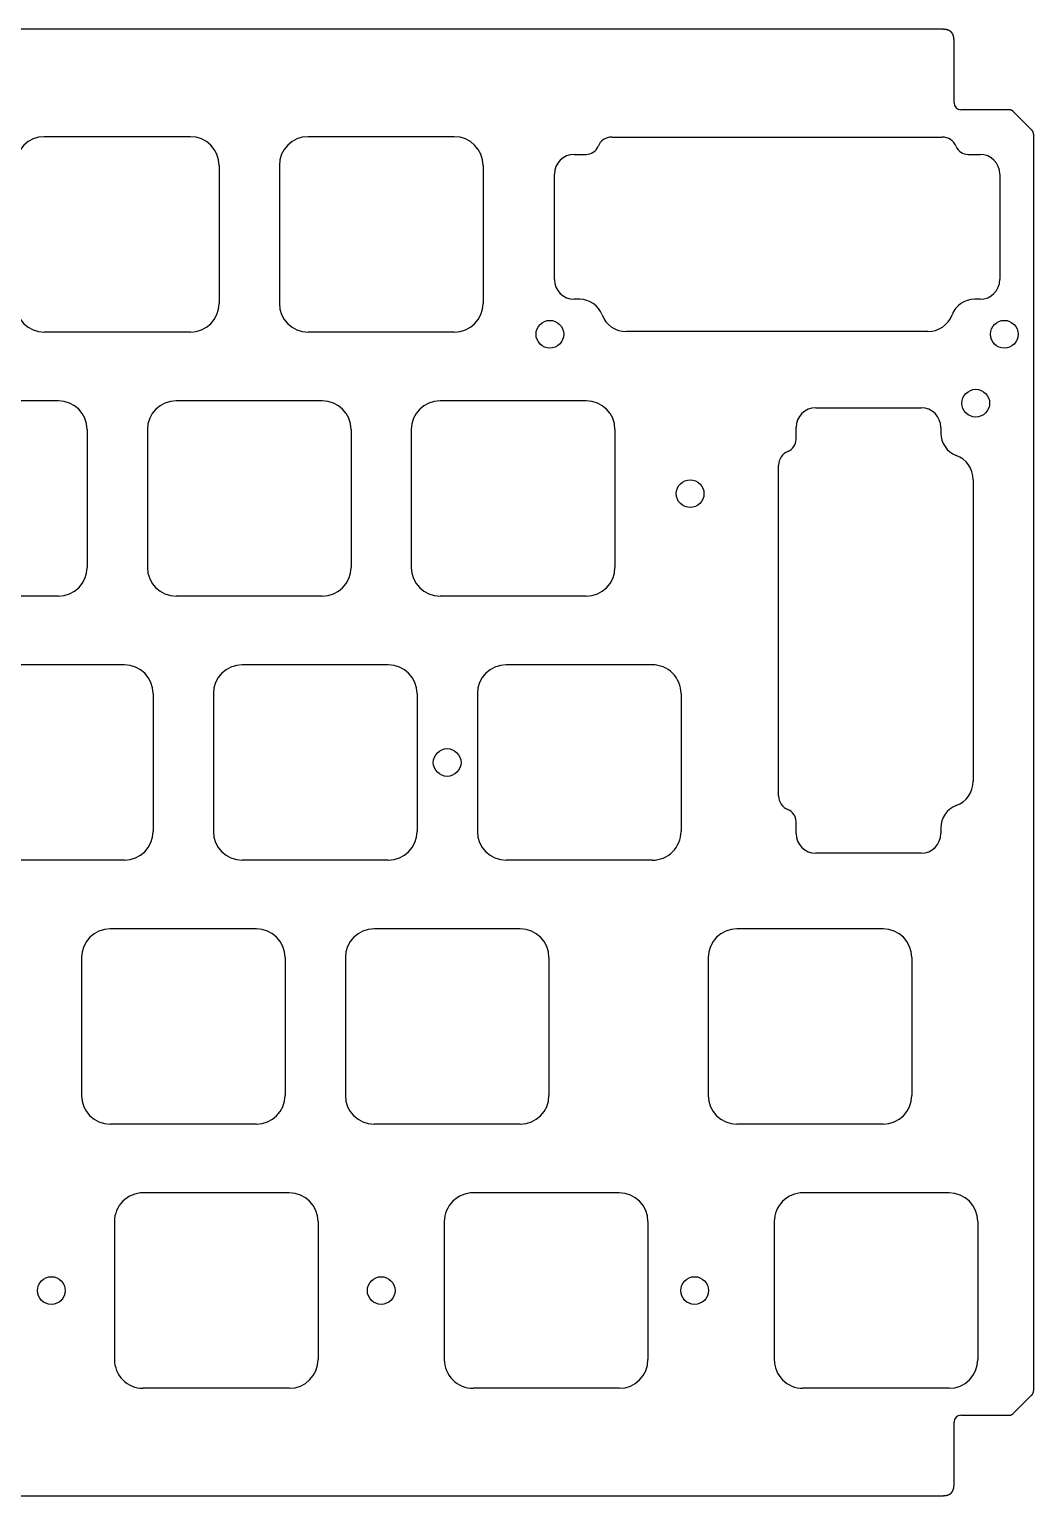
# Model space of a CAD drawing. Header units: millimetres. Extents: x -9 to 276, y -91 to 15.
# Drawn here: x 203.2 to 275.7, y -91 to 14.8 of the extents above; entities that cross this region are included whole.
import ezdxf

# ---------------------------------------------------------------- set-up
doc = ezdxf.new("R2010")
doc.units = ezdxf.units.MM
doc.layers.add('BLACK', color=7, linetype='CONTINUOUS')
doc.layers.add('Edge.Cuts', color=53, linetype='CONTINUOUS', true_color=0xc8a339)

msp = doc.modelspace()

# ---------------------------------------------------------------- linework, layer by layer
at = {"layer": 'BLACK', "linetype": 'Continuous'}
for p, q in [((238.6375, -50.1), (228.087499, -50.1)), ((264.83125, -50.1), (254.281249, -50.1)), ((226.0125, -52.175), (226.0125, -62.125001)), ((240.7125, -52.175), (240.7125, -62.125)), ((252.20625, -52.175), (252.20625, -62.125001)), ((266.90625, -52.175), (266.90625, -62.125)), ((238.6375, -64.2), (228.0875, -64.2)), ((264.83125, -64.2), (254.28125, -64.2)), ((221.96875, -69.15), (211.418749, -69.15)), ((245.78125, -69.15), (235.231249, -69.15)), ((269.59375, -69.15), (259.043749, -69.15)), ((209.34375, -71.225), (209.34375, -81.175001)), ((224.04375, -71.225), (224.04375, -81.175)), ((233.15625, -71.225), (233.15625, -81.175001)), ((247.85625, -71.225), (247.85625, -81.175)), ((256.96875, -71.225), (256.96875, -81.175001)), ((271.66875, -71.225), (271.66875, -81.175)), ((221.96875, -83.25), (211.41875, -83.25)), ((245.78125, -83.25), (235.23125, -83.25)), ((269.59375, -83.25), (259.04375, -83.25))]:
    msp.add_line(p, q, dxfattribs=at)
at = {"layer": 'BLACK'}
for centre in [(204.7875, -76.2), (228.6, -76.2), (251.221875, -76.2)]:
    msp.add_circle(centre, 1, dxfattribs=at)
for centre, radius, start, end in [((228.087504, -52.175004), 2.075004, 90.00013806, 179.99988955), ((238.6375, -52.175), 2.075, 0, 90), ((254.281254, -52.175004), 2.075004, 90.00013806, 179.99988955), ((264.83125, -52.175), 2.075, 0, 90), ((228.087502, -62.124998), 2.075002, 180.00008284, 269.99994478), ((238.6375, -62.125), 2.075, 270, 0), ((254.281252, -62.124998), 2.075002, 180.00008284, 269.99994478), ((264.83125, -62.125), 2.075, 270, 0), ((211.418749, -71.224999), 2.074999, 90, 180.00002761), ((221.96875, -71.225), 2.075, 0, 90), ((235.231249, -71.224999), 2.074999, 90, 180.00002761), ((245.78125, -71.225), 2.075, 0, 90), ((259.043749, -71.224999), 2.074999, 90, 180.00002761), ((269.59375, -71.225), 2.075, 0, 90), ((211.418749, -81.175001), 2.074999, 180, 270.00002761), ((221.96875, -81.175), 2.075, 270, 0), ((235.231249, -81.175001), 2.074999, 180, 270.00002761), ((245.78125, -81.175), 2.075, 270, 0), ((259.043749, -81.175001), 2.074999, 180, 270.00002761), ((269.59375, -81.175), 2.075, 270, 0)]:
    msp.add_arc(centre, radius, start, end, dxfattribs=at)
at = {"layer": 'Edge.Cuts', "linetype": 'CONTINUOUS'}
for p, q in [((269.150556, 14.8), (186.150852, 14.8)), ((269.158048, 14.799982), (269.150556, 14.8)), ((269.169203, 14.79989), (269.158048, 14.799982)), ((269.180241, 14.799719), (269.169203, 14.79989)), ((269.191162, 14.799471), (269.180241, 14.799719)), ((269.201967, 14.799146), (269.191162, 14.799471)), ((269.212659, 14.798746), (269.201967, 14.799146)), ((269.223237, 14.79827), (269.212659, 14.798746)), ((269.233703, 14.797719), (269.223237, 14.79827)), ((269.244058, 14.797096), (269.233703, 14.797719)), ((269.254303, 14.796399), (269.244058, 14.797096)), ((269.264439, 14.79563), (269.254303, 14.796399)), ((269.274467, 14.79479), (269.264439, 14.79563)), ((269.284389, 14.793879), (269.274467, 14.79479)), ((269.294204, 14.792898), (269.284389, 14.793879)), ((269.303916, 14.791848), (269.294204, 14.792898)), ((269.313523, 14.790729), (269.303916, 14.791848)), ((269.323028, 14.789543), (269.313523, 14.790729)), ((269.332431, 14.788289), (269.323028, 14.789543)), ((269.341734, 14.786968), (269.332431, 14.788289)), ((269.350937, 14.785582), (269.341734, 14.786968)), ((269.360041, 14.78413), (269.350937, 14.785582)), ((269.369048, 14.782613), (269.360041, 14.78413)), ((269.377958, 14.781032), (269.369048, 14.782613)), ((269.386773, 14.779387), (269.377958, 14.781032)), ((269.395493, 14.777679), (269.386773, 14.779387)), ((269.404119, 14.775909), (269.395493, 14.777679)), ((269.412653, 14.774076), (269.404119, 14.775909)), ((269.421095, 14.772182), (269.412653, 14.774076)), ((269.429446, 14.770227), (269.421095, 14.772182)), ((269.437708, 14.768212), (269.429446, 14.770227)), ((269.44588, 14.766136), (269.437708, 14.768212)), ((269.453964, 14.764001), (269.44588, 14.766136)), ((269.461961, 14.761806), (269.453964, 14.764001)), ((269.469872, 14.759553), (269.461961, 14.761806)), ((269.477698, 14.757242), (269.469872, 14.759553)), ((269.485439, 14.754872), (269.477698, 14.757242)), ((269.493097, 14.752446), (269.485439, 14.754872)), ((269.500672, 14.749961), (269.493097, 14.752446)), ((269.508165, 14.74742), (269.500672, 14.749961)), ((269.515577, 14.744823), (269.508165, 14.74742)), ((269.522909, 14.742169), (269.515577, 14.744823)), ((269.530162, 14.73946), (269.522909, 14.742169)), ((269.537336, 14.736695), (269.530162, 14.73946)), ((269.544432, 14.733874), (269.537336, 14.736695)), ((269.551452, 14.730999), (269.544432, 14.733874)), ((269.558396, 14.728069), (269.551452, 14.730999)), ((269.565264, 14.725084), (269.558396, 14.728069)), ((269.572058, 14.722045), (269.565264, 14.725084)), ((269.578777, 14.718951), (269.572058, 14.722045)), ((269.585424, 14.715804), (269.578777, 14.718951)), ((269.591999, 14.712603), (269.585424, 14.715804)), ((269.598502, 14.709348), (269.591999, 14.712603)), ((269.604934, 14.706039), (269.598502, 14.709348)), ((269.611296, 14.702677), (269.604934, 14.706039)), ((269.617588, 14.699261), (269.611296, 14.702677)), ((269.623812, 14.695792), (269.617588, 14.699261)), ((269.629968, 14.69227), (269.623812, 14.695792)), ((269.636056, 14.688695), (269.629968, 14.69227)), ((269.642077, 14.685066), (269.636056, 14.688695)), ((269.648033, 14.681385), (269.642077, 14.685066)), ((269.653922, 14.67765), (269.648033, 14.681385)), ((269.659747, 14.673862), (269.653922, 14.67765)), ((269.665507, 14.67002), (269.659747, 14.673862)), ((269.671204, 14.666125), (269.665507, 14.67002)), ((269.676837, 14.662177), (269.671204, 14.666125)), ((269.682407, 14.658175), (269.676837, 14.662177)), ((269.687916, 14.65412), (269.682407, 14.658175)), ((269.693363, 14.65001), (269.687916, 14.65412)), ((269.698749, 14.645847), (269.693363, 14.65001)), ((269.704074, 14.64163), (269.698749, 14.645847)), ((269.709339, 14.637359), (269.704074, 14.64163)), ((269.714544, 14.633033), (269.709339, 14.637359)), ((269.71969, 14.628652), (269.714544, 14.633033)), ((269.724778, 14.624216), (269.71969, 14.628652)), ((269.729807, 14.619726), (269.724778, 14.624216)), ((269.734778, 14.615179), (269.729807, 14.619726)), ((269.739691, 14.610578), (269.734778, 14.615179)), ((269.744547, 14.60592), (269.739691, 14.610578)), ((269.749347, 14.601206), (269.744547, 14.60592)), ((269.751726, 14.598827), (269.749347, 14.601206)), ((269.75409, 14.596435), (269.751726, 14.598827)), ((269.75644, 14.594028), (269.75409, 14.596435)), ((269.758777, 14.591607), (269.75644, 14.594028)), ((269.761099, 14.589171), (269.758777, 14.591607)), ((269.763408, 14.586722), (269.761099, 14.589171)), ((269.765703, 14.584257), (269.763408, 14.586722)), ((269.767983, 14.581779), (269.765703, 14.584257)), ((269.77025, 14.579285), (269.767983, 14.581779)), ((269.772503, 14.576778), (269.77025, 14.579285)), ((269.774743, 14.574255), (269.772503, 14.576778)), ((269.776968, 14.571718), (269.774743, 14.574255)), ((269.779181, 14.569166), (269.776968, 14.571718)), ((269.781379, 14.566599), (269.779181, 14.569166)), ((269.783564, 14.564018), (269.781379, 14.566599)), ((269.785735, 14.561421), (269.783564, 14.564018)), ((269.787892, 14.55881), (269.785735, 14.561421)), ((269.790036, 14.556184), (269.787892, 14.55881)), ((269.792167, 14.553542), (269.790036, 14.556184)), ((269.794283, 14.550885), (269.792167, 14.553542)), ((269.796387, 14.548213), (269.794283, 14.550885)), ((269.798477, 14.545526), (269.796387, 14.548213)), ((269.800554, 14.542823), (269.798477, 14.545526)), ((269.802616, 14.540106), (269.800554, 14.542823)), ((269.804667, 14.537372), (269.802616, 14.540106)), ((269.806702, 14.534624), (269.804667, 14.537372)), ((269.808726, 14.531859), (269.806702, 14.534624)), ((269.810735, 14.529079), (269.808726, 14.531859)), ((269.812731, 14.526283), (269.810735, 14.529079)), ((269.814714, 14.523472), (269.812731, 14.526283)), ((269.816684, 14.520644), (269.814714, 14.523472)), ((269.818639, 14.517801), (269.816684, 14.520644)), ((269.820583, 14.514941), (269.818639, 14.517801)), ((269.822512, 14.512066), (269.820583, 14.514941)), ((269.824429, 14.509174), (269.822512, 14.512066)), ((269.826331, 14.506267), (269.824429, 14.509174)), ((269.828221, 14.503342), (269.826331, 14.506267)), ((269.830097, 14.500402), (269.828221, 14.503342)), ((269.831961, 14.497444), (269.830097, 14.500402)), ((269.83381, 14.494472), (269.831961, 14.497444)), ((269.835647, 14.491481), (269.83381, 14.494472)), ((269.83747, 14.488475), (269.835647, 14.491481)), ((269.839281, 14.48545), (269.83747, 14.488475)), ((269.841077, 14.482411), (269.839281, 14.48545)), ((269.842861, 14.479352), (269.841077, 14.482411)), ((269.84463, 14.476279), (269.842861, 14.479352)), ((269.846388, 14.473187), (269.84463, 14.476279)), ((269.848131, 14.470079), (269.846388, 14.473187)), ((269.849861, 14.466952), (269.848131, 14.470079)), ((269.851578, 14.46381), (269.849861, 14.466952)), ((269.853282, 14.460648), (269.851578, 14.46381)), ((269.854971, 14.457471), (269.853282, 14.460648)), ((269.856649, 14.454274), (269.854971, 14.457471)), ((269.858312, 14.451062), (269.856649, 14.454274)), ((269.859963, 14.447829), (269.858312, 14.451062)), ((269.861599, 14.444582), (269.859963, 14.447829)), ((269.863223, 14.441313), (269.861599, 14.444582)), ((269.864832, 14.438029), (269.863223, 14.441313)), ((269.866429, 14.434724), (269.864832, 14.438029)), ((269.868011, 14.431405), (269.866429, 14.434724)), ((269.869581, 14.428063), (269.868011, 14.431405)), ((269.871136, 14.424706), (269.869581, 14.428063)), ((269.87268, 14.421328), (269.871136, 14.424706)), ((269.874208, 14.417934), (269.87268, 14.421328)), ((269.875724, 14.414518), (269.874208, 14.417934)), ((269.877224, 14.411087), (269.875724, 14.414518)), ((269.878713, 14.407633), (269.877224, 14.411087)), ((269.880187, 14.404164), (269.878713, 14.407633)), ((269.881648, 14.400672), (269.880187, 14.404164)), ((269.883094, 14.397165), (269.881648, 14.400672)), ((269.884528, 14.393635), (269.883094, 14.397165)), ((269.885947, 14.390089), (269.884528, 14.393635)), ((269.887353, 14.386519), (269.885947, 14.390089)), ((269.888744, 14.382934), (269.887353, 14.386519)), ((269.890122, 14.379326), (269.888744, 14.382934)), ((269.891485, 14.375701), (269.890122, 14.379326)), ((269.892836, 14.372053), (269.891485, 14.375701)), ((269.894171, 14.368388), (269.892836, 14.372053)), ((269.895494, 14.364699), (269.894171, 14.368388)), ((269.8968, 14.360995), (269.895494, 14.364699)), ((269.898095, 14.357265), (269.8968, 14.360995)), ((269.899373, 14.35352), (269.898095, 14.357265)), ((269.900639, 14.34975), (269.899373, 14.35352)), ((269.90189, 14.345963), (269.900639, 14.34975)), ((269.903127, 14.342151), (269.90189, 14.345963)), ((269.904349, 14.338323), (269.903127, 14.342151)), ((269.905557, 14.33447), (269.904349, 14.338323)), ((269.90675, 14.3306), (269.905557, 14.33447)), ((269.90793, 14.326703), (269.90675, 14.3306)), ((269.909093, 14.322791), (269.90793, 14.326703)), ((269.910244, 14.318852), (269.909093, 14.322791)), ((269.911378, 14.314897), (269.910244, 14.318852)), ((269.9125, 14.310914), (269.911378, 14.314897)), ((269.913605, 14.306916), (269.9125, 14.310914)), ((269.914696, 14.302889), (269.913605, 14.306916)), ((269.915772, 14.298847), (269.914696, 14.302889)), ((269.916834, 14.294777), (269.915772, 14.298847)), ((269.917879, 14.29069), (269.916834, 14.294777)), ((269.918911, 14.286575), (269.917879, 14.29069)), ((269.919926, 14.282444), (269.918911, 14.286575)), ((269.920928, 14.278284), (269.919926, 14.282444)), ((269.921913, 14.274107), (269.920928, 14.278284)), ((269.922884, 14.269902), (269.921913, 14.274107)), ((269.923839, 14.265679), (269.922884, 14.269902)), ((269.924779, 14.261428), (269.923839, 14.265679)), ((269.925702, 14.25716), (269.924779, 14.261428)), ((269.926612, 14.252861), (269.925702, 14.25716)), ((269.927504, 14.248546), (269.926612, 14.252861)), ((269.928382, 14.244201), (269.927504, 14.248546)), ((269.929243, 14.239839), (269.928382, 14.244201)), ((269.93009, 14.235447), (269.929243, 14.239839)), ((269.930919, 14.231037), (269.93009, 14.235447)), ((269.931734, 14.226596), (269.930919, 14.231037)), ((269.932532, 14.222139), (269.931734, 14.226596)), ((269.933314, 14.21765), (269.932532, 14.222139)), ((269.934079, 14.213143), (269.933314, 14.21765)), ((269.93483, 14.208605), (269.934079, 14.213143)), ((269.935562, 14.20405), (269.93483, 14.208605)), ((269.93628, 14.199462), (269.935562, 14.20405)), ((269.93698, 14.194857), (269.93628, 14.199462)), ((269.937664, 14.19022), (269.93698, 14.194857)), ((269.938331, 14.185565), (269.937664, 14.19022)), ((269.938982, 14.180877), (269.938331, 14.185565)), ((269.939615, 14.176171), (269.938982, 14.180877)), ((269.940233, 14.171432), (269.939615, 14.176171)), ((269.940832, 14.166676), (269.940233, 14.171432)), ((269.941415, 14.161885), (269.940832, 14.166676)), ((269.941981, 14.157077), (269.941415, 14.161885)), ((269.94253, 14.152235), (269.941981, 14.157077)), ((269.943061, 14.147374), (269.94253, 14.152235)), ((269.943575, 14.142479), (269.943061, 14.147374)), ((269.944071, 14.137566), (269.943575, 14.142479)), ((269.944551, 14.132618), (269.944071, 14.137566)), ((269.945012, 14.127651), (269.944551, 14.132618)), ((269.945456, 14.12265), (269.945012, 14.127651)), ((269.945882, 14.11763), (269.945456, 14.12265)), ((269.94629, 14.112574), (269.945882, 14.11763)), ((269.94668, 14.1075), (269.94629, 14.112574)), ((269.947052, 14.102389), (269.94668, 14.1075)), ((269.947405, 14.09726), (269.947052, 14.102389)), ((269.947741, 14.092095), (269.947405, 14.09726)), ((269.948058, 14.08691), (269.947741, 14.092095)), ((269.948357, 14.081689), (269.948058, 14.08691)), ((269.948637, 14.076449), (269.948357, 14.081689)), ((269.948899, 14.071171), (269.948637, 14.076449)), ((269.949141, 14.065874), (269.948899, 14.071171)), ((269.949365, 14.06054), (269.949141, 14.065874)), ((269.94957, 14.055186), (269.949365, 14.06054)), ((269.949756, 14.049794), (269.94957, 14.055186)), ((269.949923, 14.044383), (269.949756, 14.049794)), ((269.95007, 14.038933), (269.949923, 14.044383)), ((269.950199, 14.033464), (269.95007, 14.038933)), ((269.950307, 14.027956), (269.950199, 14.033464)), ((269.950397, 14.022428), (269.950307, 14.027956)), ((269.950466, 14.016861), (269.950397, 14.022428)), ((269.950516, 14.011274), (269.950466, 14.016861)), ((269.950546, 14.005647), (269.950516, 14.011274)), ((269.950556, 14), (269.950546, 14.005647)), ((269.950556, 9.5), (269.950556, 14)), ((273.892893, 9), (270.450556, 9)), ((273.893601, 9), (273.892893, 9)), ((273.900408, 8.999952), (273.893601, 9)), ((273.907167, 8.999824), (273.900408, 8.999952)), ((273.913879, 8.999618), (273.907167, 8.999824)), ((273.920543, 8.999334), (273.913879, 8.999618)), ((273.92716, 8.998973), (273.920543, 8.999334)), ((273.933732, 8.998534), (273.92716, 8.998973)), ((273.940259, 8.998018), (273.933732, 8.998534)), ((273.946741, 8.997426), (273.940259, 8.998018)), ((273.953179, 8.996758), (273.946741, 8.997426)), ((273.959574, 8.996015), (273.953179, 8.996758)), ((273.965927, 8.995196), (273.959574, 8.996015)), ((273.972238, 8.994302), (273.965927, 8.995196)), ((273.978508, 8.993334), (273.972238, 8.994302)), ((273.984737, 8.992291), (273.978508, 8.993334)), ((273.990926, 8.991174), (273.984737, 8.992291)), ((273.997076, 8.989983), (273.990926, 8.991174)), ((274.003187, 8.988718), (273.997076, 8.989983)), ((274.00926, 8.98738), (274.003187, 8.988718)), ((274.015296, 8.985968), (274.00926, 8.98738)), ((274.021295, 8.984483), (274.015296, 8.985968)), ((274.027258, 8.982925), (274.021295, 8.984483)), ((274.033185, 8.981294), (274.027258, 8.982925)), ((274.039077, 8.979589), (274.033185, 8.981294)), ((274.044934, 8.977811), (274.039077, 8.979589)), ((274.050758, 8.97596), (274.044934, 8.977811)), ((274.056548, 8.974036), (274.050758, 8.97596)), ((274.062305, 8.972039), (274.056548, 8.974036)), ((274.068029, 8.969968), (274.062305, 8.972039)), ((274.073722, 8.967824), (274.068029, 8.969968)), ((274.079384, 8.965606), (274.073722, 8.967824)), ((274.085014, 8.963314), (274.079384, 8.965606)), ((274.087818, 8.96214), (274.085014, 8.963314)), ((274.090615, 8.960948), (274.087818, 8.96214)), ((274.093404, 8.959738), (274.090615, 8.960948)), ((274.096185, 8.958508), (274.093404, 8.959738)), ((274.098959, 8.95726), (274.096185, 8.958508)), ((274.101726, 8.955994), (274.098959, 8.95726)), ((274.104486, 8.954708), (274.101726, 8.955994)), ((274.107238, 8.953404), (274.104486, 8.954708)), ((274.109984, 8.952082), (274.107238, 8.953404)), ((274.112722, 8.95074), (274.109984, 8.952082)), ((274.115453, 8.949379), (274.112722, 8.95074)), ((274.118177, 8.948), (274.115453, 8.949379)), ((274.120895, 8.946602), (274.118177, 8.948)), ((274.123605, 8.945185), (274.120895, 8.946602)), ((274.126309, 8.943748), (274.123605, 8.945185)), ((274.129005, 8.942293), (274.126309, 8.943748)), ((274.131696, 8.940818), (274.129005, 8.942293)), ((274.134379, 8.939325), (274.131696, 8.940818)), ((274.137056, 8.937812), (274.134379, 8.939325)), ((274.139726, 8.93628), (274.137056, 8.937812)), ((274.142391, 8.934728), (274.139726, 8.93628)), ((274.145047, 8.933157), (274.142391, 8.934728)), ((274.147699, 8.931567), (274.145047, 8.933157)), ((274.150343, 8.929957), (274.147699, 8.931567)), ((274.152981, 8.928327), (274.150343, 8.929957)), ((274.155613, 8.926678), (274.152981, 8.928327)), ((274.158239, 8.925009), (274.155613, 8.926678)), ((274.160857, 8.923321), (274.158239, 8.925009)), ((274.163471, 8.921612), (274.160857, 8.923321)), ((274.166078, 8.919884), (274.163471, 8.921612)), ((274.168679, 8.918134), (274.166078, 8.919884)), ((274.171273, 8.916366), (274.168679, 8.918134)), ((274.173863, 8.914577), (274.171273, 8.916366)), ((274.176445, 8.912769), (274.173863, 8.914577)), ((274.179023, 8.910939), (274.176445, 8.912769)), ((274.181593, 8.90909), (274.179023, 8.910939)), ((274.184159, 8.907219), (274.181593, 8.90909)), ((274.186717, 8.905329), (274.184159, 8.907219)), ((274.189271, 8.903417), (274.186717, 8.905329)), ((274.191817, 8.901486), (274.189271, 8.903417)), ((274.19436, 8.899532), (274.191817, 8.901486)), ((274.196895, 8.897559), (274.19436, 8.899532)), ((274.199427, 8.895564), (274.196895, 8.897559)), ((274.20195, 8.893549), (274.199427, 8.895564)), ((274.20447, 8.891511), (274.20195, 8.893549)), ((274.206982, 8.889454), (274.20447, 8.891511)), ((274.209491, 8.887374), (274.206982, 8.889454)), ((274.211992, 8.885274), (274.209491, 8.887374)), ((274.21449, 8.88315), (274.211992, 8.885274)), ((274.21698, 8.881007), (274.21449, 8.88315)), ((274.219466, 8.87884), (274.21698, 8.881007)), ((274.221945, 8.876654), (274.219466, 8.87884)), ((274.224421, 8.874443), (274.221945, 8.876654)), ((274.226888, 8.872213), (274.224421, 8.874443)), ((274.229353, 8.869958), (274.226888, 8.872213)), ((274.23181, 8.867683), (274.229353, 8.869958)), ((274.234264, 8.865383), (274.23181, 8.867683)), ((274.23671, 8.863064), (274.234264, 8.865383)), ((274.239154, 8.860719), (274.23671, 8.863064)), ((274.241589, 8.858355), (274.239154, 8.860719)), ((274.244022, 8.855964), (274.241589, 8.858355)), ((274.246446, 8.853554), (274.244022, 8.855964)), ((275.553553, 7.546447), (274.246446, 8.853554)), ((275.554053, 7.545946), (275.553553, 7.546447)), ((275.558833, 7.541098), (275.554053, 7.545946)), ((275.563523, 7.536229), (275.558833, 7.541098)), ((275.568123, 7.531338), (275.563523, 7.536229)), ((275.572634, 7.526424), (275.568123, 7.531338)), ((275.577058, 7.521489), (275.572634, 7.526424)), ((275.581394, 7.516532), (275.577058, 7.521489)), ((275.585645, 7.511552), (275.581394, 7.516532)), ((275.58981, 7.50655), (275.585645, 7.511552)), ((275.59389, 7.501525), (275.58981, 7.50655)), ((275.597886, 7.496478), (275.59389, 7.501525)), ((275.601799, 7.491406), (275.597886, 7.496478)), ((275.60563, 7.486312), (275.601799, 7.491406)), ((275.609378, 7.481194), (275.60563, 7.486312)), ((275.613045, 7.476052), (275.609378, 7.481194)), ((275.616632, 7.470886), (275.613045, 7.476052)), ((275.620139, 7.465695), (275.616632, 7.470886)), ((275.623566, 7.460479), (275.620139, 7.465695)), ((275.626914, 7.455239), (275.623566, 7.460479)), ((275.630184, 7.449972), (275.626914, 7.455239)), ((275.633375, 7.44468), (275.630184, 7.449972)), ((275.63649, 7.439362), (275.633375, 7.44468)), ((275.639527, 7.434018), (275.63649, 7.439362)), ((275.642488, 7.428646), (275.639527, 7.434018)), ((275.645373, 7.423247), (275.642488, 7.428646)), ((275.648182, 7.417821), (275.645373, 7.423247)), ((275.650915, 7.412366), (275.648182, 7.417821)), ((275.653574, 7.406883), (275.650915, 7.412366)), ((275.656158, 7.401371), (275.653574, 7.406883)), ((214.825, 7.05), (204.275, 7.05)), ((233.875, 7.05), (223.325, 7.05)), ((275.658667, 7.395829), (275.656158, 7.401371)), ((275.661102, 7.390257), (275.658667, 7.395829)), ((275.663463, 7.384655), (275.661102, 7.390257)), ((275.664616, 7.381843), (275.663463, 7.384655)), ((275.66575, 7.379022), (275.664616, 7.381843)), ((275.666866, 7.376194), (275.66575, 7.379022)), ((275.667963, 7.373358), (275.666866, 7.376194)), ((275.669043, 7.370514), (275.667963, 7.373358)), ((275.670103, 7.367662), (275.669043, 7.370514)), ((275.671146, 7.364801), (275.670103, 7.367662)), ((275.67217, 7.361933), (275.671146, 7.364801)), ((275.673176, 7.359057), (275.67217, 7.361933)), ((275.674164, 7.356172), (275.673176, 7.359057)), ((275.675133, 7.353278), (275.674164, 7.356172)), ((275.676084, 7.350377), (275.675133, 7.353278)), ((275.677017, 7.347466), (275.676084, 7.350377)), ((275.677931, 7.344548), (275.677017, 7.347466)), ((275.678827, 7.34162), (275.677931, 7.344548)), ((275.679705, 7.338685), (275.678827, 7.34162)), ((275.680565, 7.335739), (275.679705, 7.338685)), ((275.681406, 7.332786), (275.680565, 7.335739)), ((275.682229, 7.329823), (275.681406, 7.332786)), ((275.683034, 7.326852), (275.682229, 7.329823)), ((275.68382, 7.32387), (275.683034, 7.326852)), ((275.684588, 7.320881), (275.68382, 7.32387)), ((275.685338, 7.317882), (275.684588, 7.320881)), ((275.68607, 7.314874), (275.685338, 7.317882)), ((275.686783, 7.311855), (275.68607, 7.314874)), ((275.687478, 7.308829), (275.686783, 7.311855)), ((275.688154, 7.305792), (275.687478, 7.308829)), ((275.688812, 7.302746), (275.688154, 7.305792)), ((275.689452, 7.299689), (275.688812, 7.302746)), ((275.690073, 7.296625), (275.689452, 7.299689)), ((275.690676, 7.293548), (275.690073, 7.296625)), ((275.69126, 7.290464), (275.690676, 7.293548)), ((275.691826, 7.287367), (275.69126, 7.290464)), ((275.692373, 7.284263), (275.691826, 7.287367)), ((275.692902, 7.281146), (275.692373, 7.284263)), ((275.693411, 7.278021), (275.692902, 7.281146)), ((275.693903, 7.274884), (275.693411, 7.278021)), ((275.694376, 7.271739), (275.693903, 7.274884)), ((275.69483, 7.268581), (275.694376, 7.271739)), ((275.695265, 7.265414), (275.69483, 7.268581)), ((275.695681, 7.262235), (275.695265, 7.265414)), ((275.696079, 7.259048), (275.695681, 7.262235)), ((275.696458, 7.255846), (275.696079, 7.259048)), ((275.696817, 7.252637), (275.696458, 7.255846)), ((275.697158, 7.249414), (275.696817, 7.252637)), ((275.69748, 7.246184), (275.697158, 7.249414)), ((275.697783, 7.242938), (275.69748, 7.246184)), ((275.698067, 7.239685), (275.697783, 7.242938)), ((275.698331, 7.236417), (275.698067, 7.239685)), ((275.698576, 7.233142), (275.698331, 7.236417)), ((275.698803, 7.229851), (275.698576, 7.233142)), ((275.699009, 7.226552), (275.698803, 7.229851)), ((275.699197, 7.223238), (275.699009, 7.226552)), ((275.699364, 7.219916), (275.699197, 7.223238)), ((275.699513, 7.216579), (275.699364, 7.219916)), ((275.699642, 7.213233), (275.699513, 7.216579)), ((275.699751, 7.209872), (275.699642, 7.213233)), ((275.69984, 7.206502), (275.699751, 7.209872)), ((275.69991, 7.203116), (275.69984, 7.206502)), ((275.69996, 7.199722), (275.69991, 7.203116)), ((275.69999, 7.196312), (275.69996, 7.199722)), ((275.7, 7.192893), (275.69999, 7.196312)), ((275.7, -83.39289), (275.7, 7.192893)), ((216.9, 4.975), (216.9, -4.975)), ((221.25, 4.975), (221.25, -4.975)), ((235.95, 4.975), (235.95, -4.975)), ((214.825, -7.05), (204.275, -7.05)), ((233.875, -7.05), (223.325, -7.05)), ((205.3, -12), (194.75, -12)), ((224.35, -12), (213.8, -12)), ((243.4, -12), (232.85, -12)), ((207.375, -14.075), (207.375, -24.025)), ((211.725, -14.075), (211.725, -24.025)), ((226.425, -14.075), (226.425, -24.025)), ((230.775, -14.075), (230.775, -24.025)), ((245.475, -14.075), (245.475, -24.025)), ((205.3, -26.1), (194.75, -26.1)), ((224.35, -26.1), (213.8, -26.1)), ((243.4, -26.1), (232.85, -26.1)), ((210.0625, -31.05), (199.5125, -31.05)), ((229.1125, -31.05), (218.5625, -31.05)), ((212.1375, -33.125), (212.1375, -43.075)), ((216.4875, -33.125), (216.4875, -43.075)), ((231.1875, -33.125), (231.1875, -43.075)), ((210.0625, -45.15), (199.5125, -45.15)), ((229.1125, -45.15), (218.5625, -45.15)), ((219.5875, -50.1), (209.0375, -50.1)), ((206.9625, -52.175), (206.9625, -62.125)), ((221.6625, -52.175), (221.6625, -62.125)), ((219.5875, -64.2), (209.0375, -64.2)), ((275.663314, -83.585011), (275.665606, -83.57938)), ((275.665606, -83.57938), (275.667824, -83.573718)), ((275.667824, -83.573718), (275.669968, -83.568026)), ((275.669968, -83.568026), (275.672039, -83.562301)), ((275.672039, -83.562301), (275.674036, -83.556544)), ((275.674036, -83.556544), (275.67596, -83.550754)), ((275.67596, -83.550754), (275.677811, -83.54493)), ((275.677811, -83.54493), (275.679589, -83.539073)), ((275.679589, -83.539073), (275.681294, -83.533181)), ((275.681294, -83.533181), (275.682925, -83.527254)), ((275.682925, -83.527254), (275.684483, -83.521292)), ((275.684483, -83.521292), (275.685968, -83.515293)), ((275.685968, -83.515293), (275.68738, -83.509257)), ((275.68738, -83.509257), (275.688718, -83.503184)), ((275.688718, -83.503184), (275.689983, -83.497072)), ((275.689983, -83.497072), (275.691174, -83.490922)), ((275.691174, -83.490922), (275.692291, -83.484733)), ((275.692291, -83.484733), (275.693333, -83.478504)), ((275.693333, -83.478504), (275.694302, -83.472234)), ((275.694302, -83.472234), (275.695196, -83.465924)), ((275.695196, -83.465924), (275.696015, -83.459571)), ((275.696015, -83.459571), (275.696758, -83.453176)), ((275.696758, -83.453176), (275.697426, -83.446738)), ((275.697426, -83.446738), (275.698018, -83.440255)), ((275.698018, -83.440255), (275.698534, -83.433729)), ((275.698534, -83.433729), (275.698973, -83.427157)), ((275.698973, -83.427157), (275.699334, -83.42054)), ((275.699334, -83.42054), (275.699618, -83.413876)), ((275.699618, -83.413876), (275.699824, -83.407164)), ((275.699824, -83.407164), (275.699952, -83.400405)), ((275.699952, -83.400405), (275.7, -83.393597)), ((275.7, -83.393597), (275.7, -83.39289)), ((274.246446, -85.05355), (275.553553, -83.746443)), ((275.553553, -83.746443), (275.555963, -83.744019)), ((275.555963, -83.744019), (275.558354, -83.741586)), ((275.558354, -83.741586), (275.560718, -83.739151)), ((275.560718, -83.739151), (275.563063, -83.736707)), ((275.563063, -83.736707), (275.565383, -83.734261)), ((275.565383, -83.734261), (275.567682, -83.731807)), ((275.567682, -83.731807), (275.569957, -83.72935)), ((275.569957, -83.72935), (275.572212, -83.726885)), ((275.572212, -83.726885), (275.574442, -83.724418)), ((275.574442, -83.724418), (275.576653, -83.721942)), ((275.576653, -83.721942), (275.57884, -83.719463)), ((275.57884, -83.719463), (275.581007, -83.716976)), ((275.581007, -83.716976), (275.58315, -83.714487)), ((275.58315, -83.714487), (275.585273, -83.711989)), ((275.585273, -83.711989), (275.587373, -83.709488)), ((275.587373, -83.709488), (275.589453, -83.706979)), ((275.589453, -83.706979), (275.591511, -83.704467)), ((275.591511, -83.704467), (275.593548, -83.701947)), ((275.593548, -83.701947), (275.595563, -83.699423)), ((275.595563, -83.699423), (275.597559, -83.696892)), ((275.597559, -83.696892), (275.599532, -83.694357)), ((275.599532, -83.694357), (275.601485, -83.691814)), ((275.601485, -83.691814), (275.603416, -83.689268)), ((275.603416, -83.689268), (275.605329, -83.686713)), ((275.605329, -83.686713), (275.607218, -83.684155)), ((275.607218, -83.684155), (275.609089, -83.681589)), ((275.609089, -83.681589), (275.610938, -83.679019)), ((275.610938, -83.679019), (275.612768, -83.676441)), ((275.612768, -83.676441), (275.614577, -83.67386)), ((275.614577, -83.67386), (275.616366, -83.67127)), ((275.616366, -83.67127), (275.618134, -83.668676)), ((275.618134, -83.668676), (275.619883, -83.666074)), ((275.619883, -83.666074), (275.621611, -83.663468)), ((275.621611, -83.663468), (275.62332, -83.660854)), ((275.62332, -83.660854), (275.625008, -83.658235)), ((275.625008, -83.658235), (275.626678, -83.655609)), ((275.626678, -83.655609), (275.628327, -83.652978)), ((275.628327, -83.652978), (275.629957, -83.650339)), ((275.629957, -83.650339), (275.631566, -83.647695)), ((275.631566, -83.647695), (275.633157, -83.645044)), ((275.633157, -83.645044), (275.634728, -83.642387)), ((275.634728, -83.642387), (275.63628, -83.639723)), ((275.63628, -83.639723), (275.637811, -83.637053)), ((275.637811, -83.637053), (275.639325, -83.634375)), ((275.639325, -83.634375), (275.640818, -83.631692)), ((275.640818, -83.631692), (275.642293, -83.629002)), ((275.642293, -83.629002), (275.643748, -83.626305)), ((275.643748, -83.626305), (275.645185, -83.623601)), ((275.645185, -83.623601), (275.646602, -83.620891)), ((275.646602, -83.620891), (275.648, -83.618173)), ((275.648, -83.618173), (275.649379, -83.61545)), ((275.649379, -83.61545), (275.65074, -83.612718)), ((275.65074, -83.612718), (275.652081, -83.60998)), ((275.652081, -83.60998), (275.653404, -83.607234)), ((275.653404, -83.607234), (275.654708, -83.604482)), ((275.654708, -83.604482), (275.655994, -83.601722)), ((275.655994, -83.601722), (275.65726, -83.598956)), ((275.65726, -83.598956), (275.658508, -83.596181)), ((275.658508, -83.596181), (275.659737, -83.5934)), ((275.659737, -83.5934), (275.660948, -83.590611)), ((275.660948, -83.590611), (275.66214, -83.587815)), ((275.66214, -83.587815), (275.663314, -83.585011)), ((270.450556, -85.199997), (273.892893, -85.199997)), ((273.892893, -85.199997), (273.896312, -85.199987)), ((273.896312, -85.199987), (273.899722, -85.199957)), ((273.899722, -85.199957), (273.903116, -85.199907)), ((273.903116, -85.199907), (273.906502, -85.199837)), ((273.906502, -85.199837), (273.909871, -85.199748)), ((273.909871, -85.199748), (273.913233, -85.199639)), ((273.913233, -85.199639), (273.916578, -85.19951)), ((273.916578, -85.19951), (273.919916, -85.199361)), ((273.919916, -85.199361), (273.923238, -85.199194)), ((273.923238, -85.199194), (273.926552, -85.199006)), ((273.926552, -85.199006), (273.929851, -85.1988)), ((273.929851, -85.1988), (273.933141, -85.198573)), ((273.933141, -85.198573), (273.936417, -85.198328)), ((273.936417, -85.198328), (273.939685, -85.198064)), ((273.939685, -85.198064), (273.942938, -85.19778)), ((273.942938, -85.19778), (273.946183, -85.197477)), ((273.946183, -85.197477), (273.949414, -85.197155)), ((273.949414, -85.197155), (273.952637, -85.196814)), ((273.952637, -85.196814), (273.955846, -85.196455)), ((273.955846, -85.196455), (273.959047, -85.196076)), ((273.959047, -85.196076), (273.962235, -85.195678)), ((273.962235, -85.195678), (273.965414, -85.195262)), ((273.965414, -85.195262), (273.96858, -85.194827)), ((273.96858, -85.194827), (273.971738, -85.194373)), ((273.971738, -85.194373), (273.974884, -85.1939)), ((273.974884, -85.1939), (273.978021, -85.193408)), ((273.978021, -85.193408), (273.981146, -85.192899)), ((273.981146, -85.192899), (273.984262, -85.19237)), ((273.984262, -85.19237), (273.987367, -85.191823)), ((273.987367, -85.191823), (273.990463, -85.191257)), ((273.990463, -85.191257), (273.993547, -85.190673)), ((273.993547, -85.190673), (273.996624, -85.19007)), ((273.996624, -85.19007), (273.999689, -85.189449)), ((273.999689, -85.189449), (274.002746, -85.188809)), ((274.002746, -85.188809), (274.005791, -85.188151)), ((274.005791, -85.188151), (274.008829, -85.187475)), ((274.008829, -85.187475), (274.011855, -85.18678)), ((274.011855, -85.18678), (274.014873, -85.186067)), ((274.014873, -85.186067), (274.017881, -85.185335)), ((274.017881, -85.185335), (274.020881, -85.184585)), ((274.020881, -85.184585), (274.02387, -85.183817)), ((274.02387, -85.183817), (274.026851, -85.183031)), ((274.026851, -85.183031), (274.029822, -85.182226)), ((274.029822, -85.182226), (274.032786, -85.181403)), ((274.032786, -85.181403), (274.035739, -85.180562)), ((274.035739, -85.180562), (274.038684, -85.179702)), ((274.038684, -85.179702), (274.04162, -85.178824)), ((274.04162, -85.178824), (274.044548, -85.177928)), ((274.044548, -85.177928), (274.047466, -85.177014)), ((274.047466, -85.177014), (274.050376, -85.176081)), ((274.050376, -85.176081), (274.053278, -85.17513)), ((274.053278, -85.17513), (274.056171, -85.174161)), ((274.056171, -85.174161), (274.059056, -85.173173)), ((274.059056, -85.173173), (274.061933, -85.172167)), ((274.061933, -85.172167), (274.064801, -85.171143)), ((274.064801, -85.171143), (274.067661, -85.1701)), ((274.067661, -85.1701), (274.070513, -85.16904)), ((274.070513, -85.16904), (274.073357, -85.16796)), ((274.073357, -85.16796), (274.076193, -85.166863)), ((274.076193, -85.166863), (274.079022, -85.165747)), ((274.079022, -85.165747), (274.081842, -85.164612)), ((274.081842, -85.164612), (274.084655, -85.16346)), ((274.084655, -85.16346), (274.090257, -85.161099)), ((274.090257, -85.161099), (274.095828, -85.158664)), ((274.095828, -85.158664), (274.10137, -85.156154)), ((274.10137, -85.156154), (274.106882, -85.153571)), ((274.106882, -85.153571), (274.112365, -85.150912)), ((274.112365, -85.150912), (274.11782, -85.148179)), ((274.11782, -85.148179), (274.123247, -85.14537)), ((274.123247, -85.14537), (274.128645, -85.142485)), ((274.128645, -85.142485), (274.134017, -85.139524)), ((274.134017, -85.139524), (274.139362, -85.136487)), ((274.139362, -85.136487), (274.14468, -85.133372)), ((274.14468, -85.133372), (274.149972, -85.13018)), ((274.149972, -85.13018), (274.155238, -85.126911)), ((274.155238, -85.126911), (274.160479, -85.123563)), ((274.160479, -85.123563), (274.165694, -85.120135)), ((274.165694, -85.120135), (274.170885, -85.116629)), ((274.170885, -85.116629), (274.176051, -85.113042)), ((274.176051, -85.113042), (274.181193, -85.109375)), ((274.181193, -85.109375), (274.186311, -85.105626)), ((274.186311, -85.105626), (274.191406, -85.101796)), ((274.191406, -85.101796), (274.196477, -85.097883)), ((274.196477, -85.097883), (274.201525, -85.093887)), ((274.201525, -85.093887), (274.20655, -85.089806)), ((274.20655, -85.089806), (274.211552, -85.085641)), ((274.211552, -85.085641), (274.216531, -85.081391)), ((274.216531, -85.081391), (274.221489, -85.077054)), ((274.221489, -85.077054), (274.226424, -85.072631)), ((274.226424, -85.072631), (274.231337, -85.068119)), ((274.231337, -85.068119), (274.236228, -85.063519)), ((274.236228, -85.063519), (274.241098, -85.05883)), ((274.241098, -85.05883), (274.245945, -85.05405)), ((274.245945, -85.05405), (274.246446, -85.05355)), ((269.950556, -90.199997), (269.950556, -85.699997)), ((269.331433, -90.988423), (269.336121, -90.987772)), ((269.336121, -90.987772), (269.340776, -90.987105)), ((269.340776, -90.987105), (269.345413, -90.986421)), ((269.345413, -90.986421), (269.350018, -90.985721)), ((269.350018, -90.985721), (269.354606, -90.985003)), ((269.354606, -90.985003), (269.359161, -90.984271)), ((269.359161, -90.984271), (269.363699, -90.98352)), ((269.363699, -90.98352), (269.368206, -90.982755)), ((269.368206, -90.982755), (269.372695, -90.981973)), ((269.372695, -90.981973), (269.377152, -90.981175)), ((269.377152, -90.981175), (269.381593, -90.98036)), ((269.381593, -90.98036), (269.386003, -90.979531)), ((269.386003, -90.979531), (269.390395, -90.978684)), ((269.390395, -90.978684), (269.394757, -90.977823)), ((269.394757, -90.977823), (269.399102, -90.976945)), ((269.399102, -90.976945), (269.403417, -90.976053)), ((269.403417, -90.976053), (269.407715, -90.975143)), ((269.407715, -90.975143), (269.411984, -90.97422)), ((269.411984, -90.97422), (269.416235, -90.97328)), ((269.416235, -90.97328), (269.420458, -90.972325)), ((269.420458, -90.972325), (269.424663, -90.971354)), ((269.424663, -90.971354), (269.42884, -90.970369)), ((269.42884, -90.970369), (269.433, -90.969367)), ((269.433, -90.969367), (269.437131, -90.968352)), ((269.437131, -90.968352), (269.441246, -90.96732)), ((269.441246, -90.96732), (269.445333, -90.966275)), ((269.445333, -90.966275), (269.449403, -90.965213)), ((269.449403, -90.965213), (269.453445, -90.964137)), ((269.453445, -90.964137), (269.457472, -90.963046)), ((269.457472, -90.963046), (269.46147, -90.961941)), ((269.46147, -90.961941), (269.465453, -90.960819)), ((269.465453, -90.960819), (269.469408, -90.959685)), ((269.469408, -90.959685), (269.473347, -90.958534)), ((269.473347, -90.958534), (269.477259, -90.957371)), ((269.477259, -90.957371), (269.481156, -90.956191)), ((269.481156, -90.956191), (269.485026, -90.954998)), ((269.485026, -90.954998), (269.488879, -90.95379)), ((269.488879, -90.95379), (269.492707, -90.952568)), ((269.492707, -90.952568), (269.496519, -90.951331)), ((269.496519, -90.951331), (269.500306, -90.95008)), ((269.500306, -90.95008), (269.504076, -90.948814)), ((269.504076, -90.948814), (269.507821, -90.947536)), ((269.507821, -90.947536), (269.511551, -90.946241)), ((269.511551, -90.946241), (269.515255, -90.944935)), ((269.515255, -90.944935), (269.518944, -90.943612)), ((269.518944, -90.943612), (269.522609, -90.942277)), ((269.522609, -90.942277), (269.526257, -90.940926)), ((269.526257, -90.940926), (269.529882, -90.939563)), ((269.529882, -90.939563), (269.53349, -90.938185)), ((269.53349, -90.938185), (269.537075, -90.936794)), ((269.537075, -90.936794), (269.540645, -90.935388)), ((269.540645, -90.935388), (269.544191, -90.933969)), ((269.544191, -90.933969), (269.547721, -90.932535)), ((269.547721, -90.932535), (269.551228, -90.931089)), ((269.551228, -90.931089), (269.55472, -90.929628)), ((269.55472, -90.929628), (269.558189, -90.928154)), ((269.558189, -90.928154), (269.561643, -90.926665)), ((269.561643, -90.926665), (269.565074, -90.925165)), ((269.565074, -90.925165), (269.56849, -90.923649)), ((269.56849, -90.923649), (269.571884, -90.922121)), ((269.571884, -90.922121), (269.575262, -90.920577)), ((269.575262, -90.920577), (269.578619, -90.919022)), ((269.578619, -90.919022), (269.581961, -90.917452)), ((269.581961, -90.917452), (269.58528, -90.91587)), ((269.58528, -90.91587), (269.588585, -90.914273)), ((269.588585, -90.914273), (269.591869, -90.912664)), ((269.591869, -90.912664), (269.595138, -90.91104)), ((269.595138, -90.91104), (269.598385, -90.909404)), ((269.598385, -90.909404), (269.601618, -90.907753)), ((269.601618, -90.907753), (269.60483, -90.90609)), ((269.60483, -90.90609), (269.608027, -90.904412)), ((269.608027, -90.904412), (269.611204, -90.902723)), ((269.611204, -90.902723), (269.614366, -90.901019)), ((269.614366, -90.901019), (269.617508, -90.899302)), ((269.617508, -90.899302), (269.620635, -90.897572)), ((269.620635, -90.897572), (269.623743, -90.895829)), ((269.623743, -90.895829), (269.626835, -90.894071)), ((269.626835, -90.894071), (269.629908, -90.892302)), ((269.629908, -90.892302), (269.632967, -90.890518)), ((269.632967, -90.890518), (269.636006, -90.888722)), ((269.636006, -90.888722), (269.639031, -90.886911)), ((269.639031, -90.886911), (269.642037, -90.885088)), ((269.642037, -90.885088), (269.645028, -90.883251)), ((269.645028, -90.883251), (269.648, -90.881402)), ((269.648, -90.881402), (269.650958, -90.879538)), ((269.650958, -90.879538), (269.653898, -90.877662)), ((269.653898, -90.877662), (269.656823, -90.875772)), ((269.656823, -90.875772), (269.65973, -90.87387)), ((269.65973, -90.87387), (269.662622, -90.871953)), ((269.662622, -90.871953), (269.665497, -90.870024)), ((269.665497, -90.870024), (269.668357, -90.86808)), ((269.668357, -90.86808), (269.6712, -90.866125)), ((269.6712, -90.866125), (269.674028, -90.864155)), ((269.674028, -90.864155), (269.676839, -90.862172)), ((269.676839, -90.862172), (269.679635, -90.860176)), ((269.679635, -90.860176), (269.682415, -90.858167)), ((269.682415, -90.858167), (269.68518, -90.856143)), ((269.68518, -90.856143), (269.687928, -90.854108)), ((269.687928, -90.854108), (269.690662, -90.852057)), ((269.690662, -90.852057), (269.693379, -90.849995)), ((269.693379, -90.849995), (269.696082, -90.847918)), ((269.696082, -90.847918), (269.698769, -90.845828)), ((269.698769, -90.845828), (269.701441, -90.843724)), ((269.701441, -90.843724), (269.704098, -90.841608)), ((269.704098, -90.841608), (269.70674, -90.839477)), ((269.70674, -90.839477), (269.709366, -90.837333)), ((269.709366, -90.837333), (269.711977, -90.835176)), ((269.711977, -90.835176), (269.714574, -90.833005)), ((269.714574, -90.833005), (269.717155, -90.83082)), ((269.717155, -90.83082), (269.719722, -90.828622)), ((269.719722, -90.828622), (269.722274, -90.826409)), ((269.722274, -90.826409), (269.724811, -90.824184)), ((269.724811, -90.824184), (269.727334, -90.821944)), ((269.727334, -90.821944), (269.729841, -90.819691)), ((269.729841, -90.819691), (269.732335, -90.817424)), ((269.732335, -90.817424), (269.734813, -90.815144)), ((269.734813, -90.815144), (269.737278, -90.812849)), ((269.737278, -90.812849), (269.739727, -90.81054)), ((269.739727, -90.81054), (269.742163, -90.808218)), ((269.742163, -90.808218), (269.744584, -90.805881)), ((269.744584, -90.805881), (269.746991, -90.803531)), ((269.746991, -90.803531), (269.749383, -90.801167)), ((269.749383, -90.801167), (269.751762, -90.798788)), ((269.751762, -90.798788), (269.756476, -90.793988)), ((269.756476, -90.793988), (269.761134, -90.789132)), ((269.761134, -90.789132), (269.765735, -90.784219)), ((269.765735, -90.784219), (269.770282, -90.779248)), ((269.770282, -90.779248), (269.774772, -90.774219)), ((269.774772, -90.774219), (269.779208, -90.769131)), ((269.779208, -90.769131), (269.783589, -90.763985)), ((269.783589, -90.763985), (269.787915, -90.75878)), ((269.787915, -90.75878), (269.792186, -90.753515)), ((269.792186, -90.753515), (269.796403, -90.74819)), ((269.796403, -90.74819), (269.800566, -90.742804)), ((269.800566, -90.742804), (269.804676, -90.737357)), ((269.804676, -90.737357), (269.808731, -90.731849)), ((269.808731, -90.731849), (269.812733, -90.726278)), ((269.812733, -90.726278), (269.816681, -90.720645)), ((269.816681, -90.720645), (269.820576, -90.714948)), ((269.820576, -90.714948), (269.824418, -90.709188)), ((269.824418, -90.709188), (269.828206, -90.703363)), ((269.828206, -90.703363), (269.831941, -90.697474)), ((269.831941, -90.697474), (269.835622, -90.691518)), ((269.835622, -90.691518), (269.839251, -90.685497)), ((269.839251, -90.685497), (269.842826, -90.679409)), ((269.842826, -90.679409), (269.846348, -90.673253)), ((269.846348, -90.673253), (269.849817, -90.667029)), ((269.849817, -90.667029), (269.853233, -90.660737)), ((269.853233, -90.660737), (269.856595, -90.654375)), ((269.856595, -90.654375), (269.859904, -90.647943)), ((269.859904, -90.647943), (269.863159, -90.64144)), ((269.863159, -90.64144), (269.86636, -90.634865)), ((269.86636, -90.634865), (269.869507, -90.628218)), ((269.869507, -90.628218), (269.872601, -90.621499)), ((269.872601, -90.621499), (269.87564, -90.614705)), ((269.87564, -90.614705), (269.878625, -90.607837)), ((269.878625, -90.607837), (269.881555, -90.600893)), ((269.881555, -90.600893), (269.88443, -90.593873)), ((269.88443, -90.593873), (269.887251, -90.586777)), ((269.887251, -90.586777), (269.890016, -90.579603)), ((269.890016, -90.579603), (269.892725, -90.57235)), ((269.892725, -90.57235), (269.895379, -90.565018)), ((269.895379, -90.565018), (269.897976, -90.557606)), ((269.897976, -90.557606), (269.900517, -90.550113)), ((269.900517, -90.550113), (269.903002, -90.542538)), ((269.903002, -90.542538), (269.905428, -90.53488)), ((269.905428, -90.53488), (269.907798, -90.527139)), ((269.907798, -90.527139), (269.910109, -90.519313)), ((269.910109, -90.519313), (269.912362, -90.511402)), ((269.912362, -90.511402), (269.914557, -90.503405)), ((269.914557, -90.503405), (269.916692, -90.495321)), ((269.916692, -90.495321), (269.918768, -90.487149)), ((269.918768, -90.487149), (269.920783, -90.478887)), ((269.920783, -90.478887), (269.922738, -90.470536)), ((269.922738, -90.470536), (269.924632, -90.462094)), ((269.924632, -90.462094), (269.926465, -90.45356)), ((269.926465, -90.45356), (269.928235, -90.444934)), ((269.928235, -90.444934), (269.929943, -90.436214)), ((269.929943, -90.436214), (269.931588, -90.427399)), ((269.931588, -90.427399), (269.933169, -90.418489)), ((269.933169, -90.418489), (269.934686, -90.409482)), ((269.934686, -90.409482), (269.936138, -90.400378)), ((269.936138, -90.400378), (269.937524, -90.391175)), ((269.937524, -90.391175), (269.938845, -90.381872)), ((269.938845, -90.381872), (269.940099, -90.372469)), ((269.940099, -90.372469), (269.941285, -90.362964)), ((269.941285, -90.362964), (269.942404, -90.353357)), ((269.942404, -90.353357), (269.943454, -90.343646)), ((269.943454, -90.343646), (269.944435, -90.33383)), ((269.944435, -90.33383), (269.945346, -90.323908)), ((269.945346, -90.323908), (269.946186, -90.31388)), ((269.946186, -90.31388), (269.946955, -90.303744)), ((269.946955, -90.303744), (269.947652, -90.293499)), ((269.947652, -90.293499), (269.948275, -90.283144)), ((269.948275, -90.283144), (269.948826, -90.272678)), ((269.948826, -90.272678), (269.949302, -90.2621)), ((269.949302, -90.2621), (269.949702, -90.251408)), ((269.949702, -90.251408), (269.950027, -90.240603)), ((269.950027, -90.240603), (269.950275, -90.229682)), ((269.950275, -90.229682), (269.950446, -90.218644)), ((269.950446, -90.218644), (269.950538, -90.207489)), ((269.950538, -90.207489), (269.950556, -90.199997)), ((186.150852, -90.999997), (269.150556, -90.999997)), ((269.150556, -90.999997), (269.156203, -90.999987)), ((269.156203, -90.999987), (269.16183, -90.999957)), ((269.16183, -90.999957), (269.167417, -90.999907)), ((269.167417, -90.999907), (269.172984, -90.999838)), ((269.172984, -90.999838), (269.178512, -90.999748)), ((269.178512, -90.999748), (269.18402, -90.99964)), ((269.18402, -90.99964), (269.189489, -90.999511)), ((269.189489, -90.999511), (269.194939, -90.999364)), ((269.194939, -90.999364), (269.20035, -90.999197)), ((269.20035, -90.999197), (269.205742, -90.999011)), ((269.205742, -90.999011), (269.211096, -90.998806)), ((269.211096, -90.998806), (269.21643, -90.998582)), ((269.21643, -90.998582), (269.221727, -90.99834)), ((269.221727, -90.99834), (269.227005, -90.998078)), ((269.227005, -90.998078), (269.232245, -90.997798)), ((269.232245, -90.997798), (269.237466, -90.997499)), ((269.237466, -90.997499), (269.242651, -90.997182)), ((269.242651, -90.997182), (269.247816, -90.996846)), ((269.247816, -90.996846), (269.252945, -90.996493)), ((269.252945, -90.996493), (269.258056, -90.996121)), ((269.258056, -90.996121), (269.26313, -90.995731)), ((269.26313, -90.995731), (269.268186, -90.995323)), ((269.268186, -90.995323), (269.273206, -90.994897)), ((269.273206, -90.994897), (269.278207, -90.994453)), ((269.278207, -90.994453), (269.283174, -90.993992)), ((269.283174, -90.993992), (269.288122, -90.993512)), ((269.288122, -90.993512), (269.293035, -90.993016)), ((269.293035, -90.993016), (269.29793, -90.992502)), ((269.29793, -90.992502), (269.30279, -90.991971)), ((269.30279, -90.991971), (269.307633, -90.991422)), ((269.307633, -90.991422), (269.312441, -90.990856)), ((269.312441, -90.990856), (269.317232, -90.990273)), ((269.317232, -90.990273), (269.321988, -90.989674)), ((269.321988, -90.989674), (269.326727, -90.989056)), ((269.326727, -90.989056), (269.331433, -90.988423))]:
    msp.add_line(p, q, dxfattribs=at)
at = {"layer": 'Edge.Cuts', "linetype": 'Continuous'}
for p, q in [((245.24718, 7.0276), (269.10242, 7.0276)), ((242.52436, 5.77544), (243.38997, 5.77544)), ((270.95963, 5.77544), (271.82524, 5.77544)), ((241.09936, -3.25044), (241.09936, 4.35044)), ((273.25024, 4.35044), (273.25024, -3.25044)), ((242.9284, -4.67544), (242.52436, -4.67544)), ((271.82524, -4.67544), (271.4212, -4.67544)), ((268.0503, -7.01191), (246.2993, -7.01191)), ((259.96831, -12.49976), (267.56919, -12.49976)), ((258.54331, -14.79037), (258.54331, -13.92476)), ((268.99419, -13.92476), (268.99419, -14.3288)), ((257.29115, -40.50282), (257.29115, -16.64758)), ((271.33066, -17.6997), (271.33066, -39.4507)), ((248.16875, -31.05), (237.618749, -31.05)), ((235.54375, -33.125), (235.54375, -43.075001)), ((250.24375, -33.125), (250.24375, -43.075)), ((258.54331, -43.22564), (258.54331, -42.36003)), ((268.99419, -42.8216), (268.99419, -43.22564)), ((248.16875, -45.15), (237.61875, -45.15)), ((267.56919, -44.65064), (259.96831, -44.65064))]:
    msp.add_line(p, q, dxfattribs=at)
at = {"layer": 'Edge.Cuts'}
for centre in [(240.775, -7.2), (273.575, -7.2), (271.51875, -12.175), (250.9012, -18.7), (233.3625, -38.1)]:
    msp.add_circle(centre, 1, dxfattribs=at)
for centre, radius, start, end in [((270.450579, 9.500015), 0.500015, -179.99828121, -90.00263553), ((204.275, 4.975), 2.075, 90, 180), ((214.825, 4.975), 2.075, 0, 90), ((223.325, 4.975), 2.075, 90, 180), ((233.875, 4.975), 2.075, 0, 90), ((243.38997, 6.70385), 0.928411, 270, 337.97729805), ((245.2472, 5.9526), 1.075006, 90.00106597, 157.97610066), ((269.1024, 5.9526), 1.075, 22.02389934, 89.99893403), ((270.9596, 6.7039), 0.92846, 202.02625676, 270.00185132), ((242.52436, 4.35044), 1.425, 90, 180), ((271.82524, 4.35044), 1.425, 0, 90), ((242.52436, -3.25044), 1.425, 180, 270), ((271.8252, -3.2504), 1.42504, 270.00160826, 359.99839174), ((204.275, -4.975), 2.075, -180, -90), ((214.825, -4.975), 2.075, -90, 0), ((223.325, -4.975), 2.075, -180, -90), ((233.875, -4.975), 2.075, -90, 0), ((242.92841, -6.40037), 1.72493, 20.54597615, 90.00033216), ((271.4212, -6.4004), 1.724938, 90, 159.45340178), ((246.29931, -5.13696), 1.87495, 200.54592343, 269.99969441), ((268.0503, -5.137), 1.874943, 270, 339.45493501), ((205.3, -14.075), 2.075, 0, 90), ((213.8, -14.075), 2.075, 90, 180), ((224.35, -14.075), 2.075, 0, 90), ((232.85, -14.075), 2.075, 90, 180), ((243.4, -14.075), 2.075, 0, 90), ((259.96831, -13.92476), 1.425, 90, 180), ((267.56915, -13.9248), 1.42504, 0.00160826, 89.99839174), ((257.61485, -14.7904), 0.92846, 292.02625676, 0.00185132), ((270.71915, -14.3288), 1.724938, 180, 249.45340178), ((258.36615, -16.6476), 1.075, 112.02389934, 179.99893403), ((269.45575, -17.6997), 1.874943, 0, 69.45493501), ((205.3, -24.025), 2.075, -90, 0), ((213.8, -24.025), 2.075, -180, -90), ((224.35, -24.025), 2.075, -90, 0), ((232.85, -24.025), 2.075, -180, -90), ((243.4, -24.025), 2.075, -90, 0), ((210.0625, -33.125), 2.075, 0, 90), ((218.5625, -33.125), 2.075, 90, 180), ((229.1125, -33.125), 2.075, 0, 90), ((237.6188, -33.125), 2.07505, 90.00140823, 180), ((248.1688, -33.125), 2.075, 0, 90.00138062), ((269.45571, -39.45069), 1.87495, 290.54592343, 359.99969441), ((258.36615, -40.5028), 1.075006, 180.00106597, 247.97610066), ((270.71912, -42.82159), 1.72493, 110.54597615, 180.00033216), ((257.6149, -42.36003), 0.928411, 0, 67.97729805), ((210.0625, -43.075), 2.075, -90, 0), ((218.5625, -43.075), 2.075, -180, -90), ((229.1125, -43.075), 2.075, -90, 0), ((237.6188, -43.075), 2.075, 180.00002761, 269.99861938), ((248.1688, -43.075), 2.07495, 269.99861938, 0), ((259.96831, -43.22564), 1.425, 180, 270), ((267.56919, -43.22564), 1.425, 270, 0), ((209.0375, -52.175), 2.075, 90, 180), ((219.5875, -52.175), 2.075, 0, 90), ((209.0375, -62.125), 2.075, -180, -90), ((219.5875, -62.125), 2.075, -90, 0), ((270.450479, -85.699985), 0.499923, -270.00882376, -179.99862469)]:
    msp.add_arc(centre, radius, start, end, dxfattribs=at)

doc.saveas('drawing.dxf')
